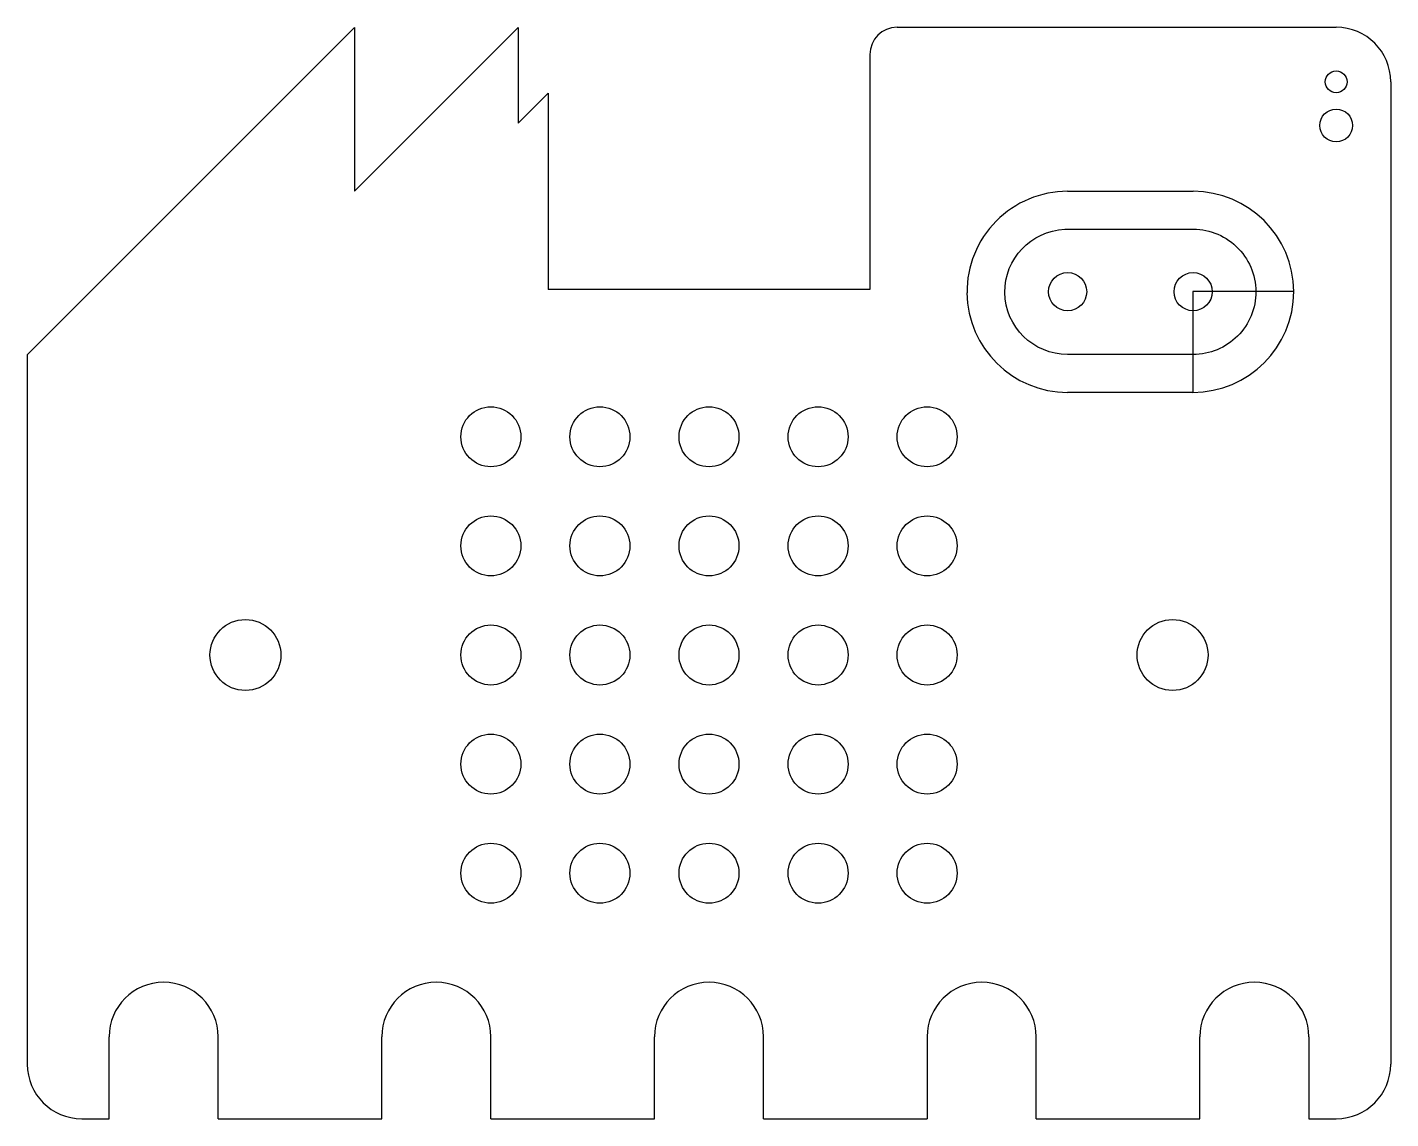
# Model space of a CAD drawing. Header units: millimetres. Extents: x 0 to 250, y -200 to 0.
import ezdxf

# ---------------------------------------------------------------- set-up
doc = ezdxf.new("R2010")
doc.units = ezdxf.units.MM
doc.layers.get('0').update_dxf_attribs({"linetype": 'CONTINUOUS'})

msp = doc.modelspace()

# ---------------------------------------------------------------- linework, layer by layer
for p, q in [((60, 0), (0, -60)), ((60, 0), (60, -30)), ((60, -30), (90, 0)), ((90, 0), (90, -17.5)), ((159.5, 0.06), (240, 0.06)), ((154.5, -4.94), (154.5, -48)), ((250, -9.94), (250, -190)), ((95.5, -12), (90, -17.5)), ((95.5, -12), (95.5, -48)), ((190.76, -30.01), (213.76, -30.01)), ((154.5, -48), (95.5, -48)), ((172.3, -48.64), (172.3, -48.64)), ((232.22, -48.37), (213.72, -48.37)), ((213.72, -48.37), (213.72, -66.86)), ((232.22, -48.36), (232.22, -48.37)), ((232.22, -48.37), (232.22, -48.38)), ((232.22, -48.38), (232.22, -48.38)), ((0, -60), (0, -190)), ((213.76, -66.86), (190.75, -66.86)), ((213.76, -66.86), (213.72, -66.86)), ((213.72, -66.86), (213.72, -66.86)), ((25, -175), (25, -175)), ((75, -175), (75, -175)), ((125, -175), (125, -175)), ((175, -175), (175, -175)), ((225, -175), (225, -175)), ((15, -200), (15, -185)), ((35, -200), (35, -185)), ((65, -200), (65, -185)), ((85, -200), (85, -185)), ((115, -200), (115, -185)), ((135, -200), (135, -185)), ((165, -185), (165, -200)), ((185, -200), (185, -185)), ((215, -200), (215, -185)), ((235, -185), (235, -200)), ((10, -200), (15, -200)), ((35, -200), (65, -200)), ((85, -200), (115, -200)), ((135, -200), (165, -200)), ((185, -200), (215, -200)), ((235, -200), (240, -200))]:
    msp.add_line(p, q)
msp.add_lwpolyline([(213.22, -36.96, -0.426571), (225.28, -48.4, -0.414811), (213.76, -59.92), (190.76, -59.92, -0.410296), (179.24, -48.56, -0.403294), (190.22, -36.96)], format="xyb", close=True)
for centre, radius in [((240, -9.94), 2), ((240, -17.94), 3), ((190.75, -48.41), 3.5), ((213.77, -48.41), 3.5), ((85, -75), 5.5), ((105, -75), 5.5), ((125, -75), 5.5), ((145, -75), 5.5), ((165, -75), 5.5), ((85, -95), 5.5), ((105, -95), 5.5), ((125, -95), 5.5), ((145, -95), 5.5), ((165, -95), 5.5), ((40, -115), 6.5), ((85, -115), 5.5), ((105, -115), 5.5), ((125, -115), 5.5), ((145, -115), 5.5), ((165, -115), 5.5), ((210, -115), 6.5), ((85, -135), 5.5), ((105, -135), 5.5), ((125, -135), 5.5), ((145, -135), 5.5), ((165, -135), 5.5), ((85, -155), 5.5), ((105, -155), 5.5), ((125, -155), 5.5), ((145, -155), 5.5), ((165, -155), 5.5)]:
    msp.add_circle(centre, radius)
for centre, radius, start, end in [((159.5, -4.94), 5, 90, 180), ((240, -9.94), 10, 0, 90), ((190.76, -48.46), 18.45, 90, 180.5529), ((213.76, -48.46), 18.45, 0.2437, 90), ((190.75, -48.41), 18.45, 180.7176, 270), ((213.72, -48.36), 18.5, 270, 359.9964), ((25, -185), 10, 90, 180), ((25, -185), 10, 0, 90), ((75, -185), 10, 90, 180), ((75, -185), 10, 0, 90), ((125, -185), 10, 90, 180), ((125, -185), 10, 0, 90), ((175, -185), 10, 90, 180), ((175, -185), 10, 0, 90), ((225, -185), 10, 90, 180), ((225, -185), 10, 0, 90), ((10, -190), 10, 180, 270), ((240, -190), 10, -90, 0)]:
    msp.add_arc(centre, radius, start, end)

doc.saveas('drawing.dxf')
